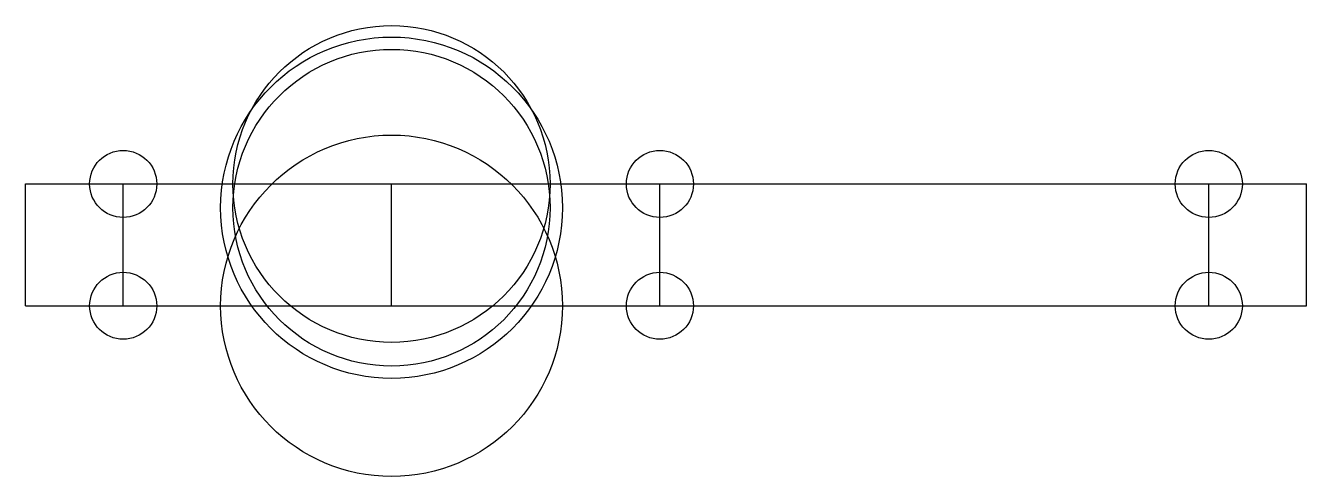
# Model space of a CAD drawing. Header units: millimetres. Extents: x 0 to 105, y -14 to 23.
import ezdxf

# ---------------------------------------------------------------- set-up
doc = ezdxf.new("R2010")
doc.units = ezdxf.units.MM
doc.layers.add('Part', color=7, linetype='CONTINUOUS')

msp = doc.modelspace()

# ---------------------------------------------------------------- linework, layer by layer
at = {"layer": 'Part'}
for p, q in [((0, 0, 60), (0, 10, 60)), ((0, 10), (0, 10, 60)), ((0, 0), (0, 10)), ((0, 0, 60), (0, 10, 60)), ((0, 10, 60), (105, 10, 60)), ((0, 10), (105, 10)), ((0, 10), (0, 10, 60)), ((0, 10, 60), (105, 10, 60)), ((0, 0), (0, 10)), ((0, 10), (105, 10)), ((8, 0, 10.75), (8, 10, 10.75)), ((8, 0, 10.75), (8, 10, 10.75)), ((8, 0, 54.75), (8, 10, 54.75)), ((8, 0, 54.75), (8, 10, 54.75)), ((30, 8.05, 43), (30, 10, 43)), ((30, 8.05, 43), (30, 10, 43)), ((52, 0, 10.75), (52, 10, 10.75)), ((52, 0, 10.75), (52, 10, 10.75)), ((52, 0, 54.75), (52, 10, 54.75)), ((52, 0, 54.75), (52, 10, 54.75)), ((97, 0, 12.75), (97, 10, 12.75)), ((97, 0, 12.75), (97, 10, 12.75)), ((97, 0, 52.75), (97, 10, 52.75)), ((97, 0, 52.75), (97, 10, 52.75)), ((105, 0, 60), (105, 10, 60)), ((105, 10), (105, 10, 60)), ((105, 0), (105, 10)), ((105, 0, 60), (105, 10, 60)), ((105, 10), (105, 10, 60)), ((105, 0), (105, 10)), ((30, 0, 44.01), (30, 8.05, 44.01)), ((30, 0, 44.01), (30, 8.05, 44.01)), ((0, 0), (0, 0, 60)), ((0, 0), (105, 0)), ((0, 0), (0, 0, 60)), ((0, 0, 60), (105, 0, 60)), ((0, 0, 60), (105, 0, 60)), ((0, 0), (105, 0)), ((105, 0), (105, 0, 60)), ((105, 0), (105, 0, 60))]:
    msp.add_line(p, q, dxfattribs=at)
for centre, radius in [((30, 8.05, 30), 14.01), ((30, 8.05, 30), 14.01), ((30, 10, 30), 13), ((30, 10, 30), 13), ((30, 8.05, 30), 13), ((30, 8.05, 30), 13), ((30, 0, 30), 14.01), ((30, 0, 30), 14.01), ((8, 10, 8), 2.75), ((8, 10, 52), 2.75), ((8, 10, 8), 2.75), ((8, 10, 52), 2.75), ((52, 10, 8), 2.75), ((52, 10, 52), 2.75), ((52, 10, 8), 2.75), ((52, 10, 52), 2.75), ((97, 10, 10), 2.75), ((97, 10, 50), 2.75), ((97, 10, 10), 2.75), ((97, 10, 50), 2.75), ((8, 0, 8), 2.75), ((8, 0, 52), 2.75), ((8, 0, 8), 2.75), ((8, 0, 52), 2.75), ((52, 0, 8), 2.75), ((52, 0, 52), 2.75), ((52, 0, 8), 2.75), ((52, 0, 52), 2.75), ((97, 0, 10), 2.75), ((97, 0, 50), 2.75), ((97, 0, 10), 2.75), ((97, 0, 50), 2.75)]:
    msp.add_circle(centre, radius, dxfattribs=at)

doc.saveas('drawing.dxf')
